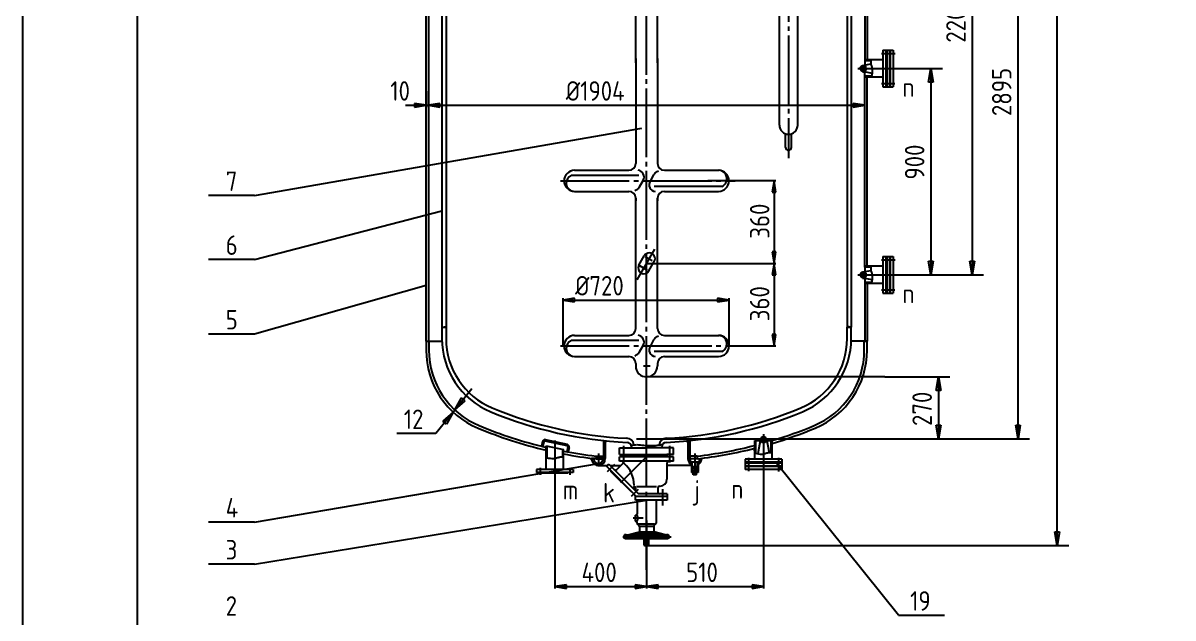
# Model space of a CAD drawing. Extents: x 3959 to 69865, y -46407 to 65821.
# Drawn here: x 3959.2 to 4210.1, y 113.8 to 243.5 of the extents above; entities that cross this region are included whole.
import ezdxf

# ---------------------------------------------------------------- set-up
doc = ezdxf.new("R2010")
doc.units = 0
doc.linetypes.add('DASHDOT', pattern=[18, 15, -1, 1, -1])
doc.layers.get('0').update_dxf_attribs({"color": 1, "linetype": 'DASHDOT'})
for name, color, linetype in [('1', 8, 'CONTINUOUS'), ('10', 12, 'CONTINUOUS'), ('12', 134, 'CONTINUOUS'), ('2', 8, 'CONTINUOUS')]:
    doc.layers.add(name, color=color, linetype=linetype)
doc.styles.get("Standard").update_dxf_attribs({"font": 'gbenor.shx', "bigfont": 'gbcbig.shx'})
doc.dimstyles.get("Standard").update_dxf_attribs({"dimtxt": 3.5, "dimasz": 4, "dimexe": 2, "dimexo": 0, "dimgap": 1, "dimtad": 1, "dimtoh": 1, "dimdec": 4, "dimzin": 0, "dimdsep": 46, "dimtxsty": 'Standard', "dimcen": 0, "dimadec": 0, "dimazin": 0, "dimtfac": 1, "dimtdec": 4, "dimtmove": 0, "dimatfit": 0, "dimfxl": 1, "dimtolj": 1, "dimtzin": 0, "dimarcsym": 0})

# ---------------------------------------------------------------- blocks, each defined once
blk = doc.blocks.new('Cadt8')
at = {"layer": '2'}
for p, q in [((4142.86, 235.51), (4142.86, 235.31)), ((4142.86, 225.19), (4142.86, 232.91)), ((4047.16, 228.69), (4047.16, 225.19, 1)), ((4047.66, 228.69), (4047.66, 225.19)), ((4047.16, 225.59), (4044.66, 226.01)), ((4044.66, 226.01), (4044.66, 225.18)), ((4050.16, 226.01), (4047.66, 225.59)), ((4050.16, 225.18), (4050.16, 226.01)), ((4142.86, 225.59), (4140.36, 226.01)), ((4140.36, 226.01), (4140.36, 225.18)), ((4042.66, 225.59), (4142.86, 225.59)), ((4044.66, 225.18), (4047.16, 225.59)), ((4047.66, 225.59), (4050.16, 225.18)), ((4140.36, 225.18), (4142.86, 225.59))]:
    blk.add_line(p, q, dxfattribs=at)
blk = doc.blocks.new('Cadt28')
at = {"layer": '2'}
for p, q in [((4053.42, 159.16), (4057.16, 163.86)), ((4053.42, 159.16), (4054.88, 161.78)), ((4053.42, 159.16), (4055.65, 161.17)), ((4055.65, 161.17), (4054.88, 161.78)), ((4053.05, 158.69), (4049.31, 154, 1)), ((4053.05, 158.69), (4050.82, 156.68)), ((4053.05, 158.69), (4051.59, 156.07)), ((4053.05, 158.69), (4053.42, 159.16)), ((4051.59, 156.07), (4050.82, 156.68))]:
    blk.add_line(p, q, dxfattribs=at)
blk = doc.blocks.new('Cadt29')
at = {"layer": '2'}
for p, q in [((4118.98, 149.64), (4118.86, 149.67)), ((4119.38, 149.57), (4118.98, 149.64)), ((4119.78, 149.51), (4119.38, 149.57)), ((4120.14, 149.47), (4119.78, 149.51)), ((4120.46, 149.47), (4120.14, 149.47)), ((4120.72, 149.49), (4120.46, 149.47)), ((4120.94, 149.54), (4120.72, 149.49)), ((4121.13, 149.59), (4120.94, 149.54)), ((4121.31, 149.65), (4121.13, 149.59)), ((4121.47, 149.7), (4121.31, 149.65)), ((4121.63, 149.75), (4121.47, 149.7)), ((4121.79, 149.78), (4121.63, 149.75)), ((4121.94, 149.81), (4121.79, 149.78)), ((4122.1, 149.82), (4121.94, 149.81)), ((4122.27, 149.81), (4122.1, 149.82)), ((4122.43, 149.8), (4122.27, 149.81)), ((4122.59, 149.78), (4122.43, 149.8)), ((4122.66, 149.77), (4122.59, 149.78, 1))]:
    blk.add_line(p, q, dxfattribs=at)
blk = doc.blocks.new('Cadt30')
at = {"layer": '2'}
for p, q in [((4073.48, 148.67), (4073.36, 148.69)), ((4073.88, 148.59), (4073.48, 148.67)), ((4074.28, 148.53), (4073.88, 148.59)), ((4074.64, 148.5), (4074.28, 148.53)), ((4074.96, 148.5), (4074.64, 148.5)), ((4075.22, 148.52), (4074.96, 148.5)), ((4075.44, 148.57), (4075.22, 148.52)), ((4075.63, 148.62), (4075.44, 148.57)), ((4075.81, 148.68), (4075.63, 148.62)), ((4075.97, 148.73), (4075.81, 148.68)), ((4076.13, 148.77), (4075.97, 148.73)), ((4076.29, 148.81), (4076.13, 148.77)), ((4076.44, 148.83), (4076.29, 148.81)), ((4076.6, 148.84), (4076.44, 148.83)), ((4076.77, 148.84), (4076.6, 148.84)), ((4076.93, 148.83), (4076.77, 148.84)), ((4077.09, 148.81), (4076.93, 148.83)), ((4077.16, 148.8), (4077.09, 148.81, 1))]:
    blk.add_line(p, q, dxfattribs=at)
blk = doc.blocks.new('Cadt31')
at = {"layer": '2'}
for p, q in [((4075.26, 144.65), (4075.26, 120.22, 1)), ((4120.76, 145.43), (4120.76, 120.22)), ((4095.26, 135.04), (4095.26, 120.22)), ((4077.76, 121.03), (4075.26, 120.62)), ((4075.26, 120.62), (4077.76, 120.2)), ((4075.26, 120.62), (4120.76, 120.62)), ((4077.76, 120.2), (4077.76, 121.03)), ((4095.26, 120.62), (4092.76, 121.03)), ((4092.76, 121.03), (4092.76, 120.2)), ((4092.76, 120.2), (4095.26, 120.62)), ((4097.76, 121.03), (4095.26, 120.62)), ((4095.26, 120.62), (4097.76, 120.2)), ((4097.76, 120.2), (4097.76, 121.03)), ((4120.76, 120.62), (4118.26, 121.03)), ((4118.26, 121.03), (4118.26, 120.2)), ((4118.26, 120.2), (4120.76, 120.62))]:
    blk.add_line(p, q, dxfattribs=at)
blk = doc.blocks.new('Cadt32')
at = {"layer": '2'}
for p, q in [((4091.9, 151.41), (4092.07, 151.45, 1)), ((4092.07, 151.45), (4092.29, 151.5)), ((4092.29, 151.5), (4092.55, 151.55)), ((4092.55, 151.55), (4092.84, 151.58)), ((4092.84, 151.58), (4093.15, 151.6)), ((4093.15, 151.6), (4093.48, 151.58)), ((4093.48, 151.58), (4093.83, 151.55)), ((4093.83, 151.55), (4094.19, 151.5)), ((4094.19, 151.5), (4094.57, 151.45)), ((4094.57, 151.45), (4094.98, 151.41)), ((4094.98, 151.41), (4095.41, 151.38)), ((4095.41, 151.38), (4095.86, 151.37)), ((4095.86, 151.37), (4096.31, 151.37)), ((4096.31, 151.37), (4096.75, 151.38)), ((4096.75, 151.38), (4097.18, 151.41)), ((4097.18, 151.41), (4097.58, 151.46)), ((4097.58, 151.46), (4097.95, 151.51)), ((4097.95, 151.51), (4098.28, 151.57)), ((4098.28, 151.57), (4098.55, 151.63)), ((4098.55, 151.63), (4098.76, 151.67))]:
    blk.add_line(p, q, dxfattribs=at)
blk = doc.blocks.new('Cadt33')
at = {"layer": '1'}
for p, q in [((4093.17, 136.19), (4093.2, 136.11, 1)), ((4093.2, 136.11), (4093.21, 136.04)), ((4093.21, 136.04), (4093.23, 135.97)), ((4093.23, 135.97), (4093.25, 135.9)), ((4093.25, 135.9), (4093.26, 135.82)), ((4093.26, 135.82), (4093.27, 135.75)), ((4093.27, 135.75), (4093.27, 135.68)), ((4093.27, 135.68), (4093.28, 135.61)), ((4093.28, 135.61), (4093.28, 135.53)), ((4093.28, 135.53), (4093.28, 135.46)), ((4093.2, 134.96), (4093.17, 134.88)), ((4093.21, 135.03), (4093.2, 134.96)), ((4093.23, 135.1), (4093.21, 135.03)), ((4093.25, 135.17), (4093.23, 135.1)), ((4093.26, 135.24), (4093.25, 135.17)), ((4093.27, 135.32), (4093.26, 135.24)), ((4093.28, 135.46), (4093.27, 135.39)), ((4093.27, 135.39), (4093.27, 135.32))]:
    blk.add_line(p, q, dxfattribs=at)
blk = doc.blocks.new('*D33')
at = {"layer": '2'}
for p, q in [((4079.56, 183.53), (4077.06, 183.11)), ((4077.06, 173.29), (4077.06, 183.51)), ((4079.56, 182.7), (4079.56, 183.53)), ((4113.26, 183.11), (4110.76, 183.53)), ((4110.76, 183.53), (4110.76, 182.7)), ((4113.26, 173.11), (4113.26, 183.51)), ((4077.06, 183.11), (4079.56, 182.7)), ((4077.06, 183.11), (4113.26, 183.11)), ((4110.76, 182.7), (4113.26, 183.11))]:
    blk.add_line(p, q, dxfattribs=at)
at = {"layer": '2', "insert": (4079.66, 184.11), "char_height": 4.25, "width": 65536, "attachment_point": 7}
blk.add_mtext('%%c720', dxfattribs=at)
blk = doc.blocks.new('*D34')
at = {"layer": '2'}
for p, q in [((4147.26, 166.36), (4161.44, 166.36)), ((4158.44, 163.36), (4158.94, 166.36)), ((4158.94, 166.36), (4159.44, 163.36, 1)), ((4158.94, 166.36), (4158.94, 152.86)), ((4159.44, 163.36), (4158.44, 163.36)), ((4158.94, 152.86), (4158.44, 155.86)), ((4158.44, 155.86), (4159.44, 155.86)), ((4159.44, 155.86), (4158.94, 152.86)), ((4147.26, 152.86), (4161.44, 152.86))]:
    blk.add_line(p, q, dxfattribs=at)
at = {"layer": '2', "insert": (4157.51, 155.65), "char_height": 4.25, "width": 65536, "attachment_point": 7, "rotation": 90}
blk.add_mtext('270', dxfattribs=at)
blk = doc.blocks.new('*D35')
at = {"layer": '2'}
for p, q in [((4123.46, 209.11), (4108.66, 209.11)), ((4123.06, 209.11), (4122.65, 206.61)), ((4123.06, 209.11), (4123.06, 191.11)), ((4123.48, 206.61), (4123.06, 209.11)), ((4122.65, 206.61), (4123.48, 206.61)), ((4122.65, 193.61), (4123.06, 191.11)), ((4123.48, 193.61), (4122.65, 193.61)), ((4123.06, 191.11), (4123.48, 193.61)), ((4114.58, 191.11), (4123.46, 191.11))]:
    blk.add_line(p, q, dxfattribs=at)
at = {"layer": '2', "insert": (4122.06, 196.5), "char_height": 4.25, "width": 65536, "attachment_point": 7, "rotation": 90}
blk.add_mtext('360', dxfattribs=at)
blk = doc.blocks.new('*D36')
at = {"layer": '2'}
for p, q in [((4095.26, 191.11), (4123.46, 191.11)), ((4123.06, 191.11), (4122.65, 188.61)), ((4123.06, 191.11), (4123.06, 173.11)), ((4123.48, 188.61), (4123.06, 191.11)), ((4122.65, 188.61), (4123.48, 188.61)), ((4114.58, 173.11), (4123.46, 173.11)), ((4122.65, 175.61), (4123.06, 173.11)), ((4123.48, 175.61), (4122.65, 175.61)), ((4123.06, 173.11), (4123.48, 175.61))]:
    blk.add_line(p, q, dxfattribs=at)
at = {"layer": '2', "insert": (4122.06, 178.5), "char_height": 4.25, "width": 65536, "attachment_point": 7, "rotation": 90}
blk.add_mtext('360', dxfattribs=at)
blk = doc.blocks.new('Cadt38')
at = {"layer": '2'}
for p, q in [((4144.16, 235.29), (4144.15, 235.12)), ((4144.15, 235.12), (4144.15, 234.96)), ((4144.15, 234.96), (4144.16, 234.79)), ((4144.18, 235.44), (4144.16, 235.29)), ((4144.16, 234.79), (4144.18, 234.64)), ((4144.19, 235.51), (4144.18, 235.44, 1)), ((4144.18, 234.64), (4144.22, 234.48)), ((4144.22, 234.48), (4144.26, 234.32)), ((4144.26, 234.32), (4144.31, 234.16)), ((4144.31, 234.16), (4144.37, 233.98)), ((4144.37, 233.98), (4144.43, 233.79)), ((4144.43, 233.79), (4144.47, 233.57)), ((4144.47, 233.57), (4144.5, 233.31)), ((4144.32, 231.84), (4144.3, 231.71)), ((4144.4, 232.23), (4144.32, 231.84)), ((4144.46, 232.63), (4144.4, 232.23)), ((4144.49, 233), (4144.46, 232.63)), ((4144.5, 233.31), (4144.49, 233))]:
    blk.add_line(p, q, dxfattribs=at)
blk = doc.blocks.new('Cadt39')
at = {"layer": '2'}
for p, q in [((4144.16, 190.29), (4144.15, 190.12)), ((4144.15, 190.12), (4144.15, 189.96)), ((4144.15, 189.96), (4144.16, 189.79)), ((4144.18, 190.44), (4144.16, 190.29)), ((4144.16, 189.79), (4144.18, 189.64)), ((4144.19, 190.51), (4144.18, 190.44, 1)), ((4144.18, 189.64), (4144.22, 189.48)), ((4144.22, 189.48), (4144.26, 189.32)), ((4144.26, 189.32), (4144.31, 189.16)), ((4144.31, 189.16), (4144.37, 188.98)), ((4144.37, 188.98), (4144.43, 188.79)), ((4144.43, 188.79), (4144.47, 188.57)), ((4144.47, 188.57), (4144.5, 188.31)), ((4144.5, 188.31), (4144.49, 188)), ((4144.32, 186.84), (4144.3, 186.71)), ((4144.4, 187.23), (4144.32, 186.84)), ((4144.46, 187.63), (4144.4, 187.23)), ((4144.49, 188), (4144.46, 187.63))]:
    blk.add_line(p, q, dxfattribs=at)
blk = doc.blocks.new('*D39')
at = {"layer": '2'}
for p, q in [((4148.92, 297.61), (4168.8, 297.61)), ((4165.8, 294.61), (4166.3, 297.61)), ((4166.3, 297.61), (4166.8, 294.61)), ((4166.3, 297.61), (4166.3, 188.61)), ((4166.8, 294.61), (4165.8, 294.61)), ((4166.3, 188.61), (4165.8, 191.61)), ((4165.8, 191.61), (4166.8, 191.61)), ((4166.8, 191.61), (4166.3, 188.61)), ((4149.77, 188.61), (4168.8, 188.61))]:
    blk.add_line(p, q, dxfattribs=at)
at = {"layer": '2', "insert": (4164.87, 239.24), "char_height": 4.25, "width": 65536, "attachment_point": 7, "rotation": 90}
blk.add_mtext('2200', dxfattribs=at)
blk = doc.blocks.new('*D40')
at = {"layer": '2'}
for p, q in [((4149.77, 233.61), (4159.8, 233.61)), ((4156.8, 230.61), (4157.3, 233.61)), ((4157.3, 233.61), (4157.8, 230.61, 1)), ((4157.3, 233.61), (4157.3, 188.61)), ((4157.8, 230.61), (4156.8, 230.61)), ((4157.3, 188.61), (4156.8, 191.61)), ((4156.8, 191.61), (4157.8, 191.61)), ((4157.8, 191.61), (4157.3, 188.61)), ((4149.77, 188.61), (4159.8, 188.61))]:
    blk.add_line(p, q, dxfattribs=at)
at = {"layer": '2', "insert": (4155.87, 209.4), "char_height": 4.25, "width": 65536, "attachment_point": 7, "rotation": 90}
blk.add_mtext('900', dxfattribs=at)
blk = doc.blocks.new('*D41')
at = {"layer": '2'}
for p, q in [((4175.8, 294.61), (4176.3, 297.61)), ((4176.3, 297.61), (4176.8, 294.61)), ((4176.3, 152.86), (4176.3, 297.61)), ((4176.8, 294.61), (4175.8, 294.61)), ((4176.3, 152.86), (4175.8, 155.86, 1)), ((4175.8, 155.86), (4176.8, 155.86)), ((4176.8, 155.86), (4176.3, 152.86)), ((4147.26, 152.86), (4178.8, 152.86))]:
    blk.add_line(p, q, dxfattribs=at)
at = {"layer": '2', "insert": (4174.87, 223.24), "char_height": 4.25, "width": 65536, "attachment_point": 7, "rotation": 90}
blk.add_mtext('2895', dxfattribs=at)
blk = doc.blocks.new('*D42')
at = {"layer": '2'}
for p, q in [((4099.26, 399.78), (4187.35, 399.78)), ((4184.35, 396.78), (4184.85, 399.78)), ((4184.85, 399.78), (4185.35, 396.78)), ((4184.85, 129.58), (4184.85, 399.78)), ((4185.35, 396.78), (4184.35, 396.78)), ((4184.85, 129.58), (4184.35, 132.58, 1)), ((4184.35, 132.58), (4185.35, 132.58)), ((4185.35, 132.58), (4184.85, 129.58)), ((4095.66, 129.58), (4187.35, 129.58))]:
    blk.add_line(p, q, dxfattribs=at)
at = {"layer": '2', "insert": (4183.42, 262.56), "char_height": 4.25, "width": 65536, "attachment_point": 7, "rotation": 90}
blk.add_mtext('5480', dxfattribs=at)

msp = doc.modelspace()

# ---------------------------------------------------------------- linework, layer by layer
for p, q in [((4095.26085, 124.26808), (4095.26085, 404.03396)), ((4126.22745, 258.79741), (4126.22745, 214.04218, 6.28319)), ((4146.47735, 236.86283), (4149.50907, 236.86283)), ((4141.32783, 233.61283), (4149.77496, 233.61283)), ((4141.32783, 233.61283), (4149.77496, 233.61283)), ((4142.54085, 234.40207), (4142.54085, 232.68211)), ((4146.47735, 230.36283), (4149.40272, 230.36283)), ((4076.46665, 209.11283), (4114.57791, 209.11283)), ((4076.46665, 209.11283), (4114.57791, 209.11283)), ((4093.20533, 187.55257), (4097.04597, 194.20476, 6.28319)), ((4094.98565, 192.62849), (4096.46382, 191.77507, 6.28319)), ((4146.47735, 191.86283), (4149.50907, 191.86283)), ((4093.706, 190.65375), (4095.42402, 189.66185)), ((4141.32783, 188.61283), (4149.77496, 188.61283)), ((4141.32783, 188.61283), (4149.77496, 188.61283)), ((4142.54085, 189.40207), (4142.54085, 187.68211)), ((4146.47735, 185.36283), (4149.40272, 185.36283)), ((4076.46665, 173.11283), (4114.57791, 173.11283, 6.28319)), ((4094.57735, 168.73783), (4096.02485, 168.73783)), ((4120.76085, 153.88155), (4120.76085, 145.43443)), ((4075.26085, 152.47171), (4075.26085, 144.6477, 6.28319)), ((4090.26085, 151.34244), (4090.26085, 147.68748)), ((4100.26085, 151.34244), (4100.26085, 147.68748, 6.28319)), ((4121.55009, 152.66853), (4119.83013, 152.66853)), ((4085.67515, 148.55565), (4083.23585, 148.55565)), ((4084.73585, 149.63913), (4084.73585, 146.83084)), ((4095.26085, 148.96283), (4089.58719, 143.28918)), ((4105.22782, 148.55565), (4106.40335, 148.55565, 6.28319)), ((4105.78585, 149.65827), (4105.78585, 144.91327)), ((4117.51085, 148.73203), (4117.51085, 147.24013, 6.28319)), ((4117.51085, 148.73203), (4117.51085, 145.80667)), ((4124.01085, 148.73203), (4124.01085, 147.24013, 6.28319)), ((4124.01085, 148.73203), (4124.01085, 145.70031)), ((4072.01085, 146.51355), (4072.01085, 145.02165)), ((4078.51085, 146.51355), (4078.51085, 145.02165)), ((4088.23236, 147.23765), (4086.63782, 145.64311)), ((4093.42158, 141.82027), (4091.91246, 140.31115, 6.28319)), ((4098.75433, 141.88508), (4098.75433, 138.28038)), ((4094.4849, 135.5348), (4092.36355, 135.5348)), ((4090.08791, 131.51283), (4100.60249, 131.51283)), ((4090.66085, 131.51283), (4093.68993, 132.32447)), ((4090.66085, 130.94283), (4090.66085, 132.13394)), ((4096.93986, 132.285), (4093.57469, 132.285)), ((4099.86085, 131.51283), (4096.83177, 132.32447)), ((4099.86085, 130.94283), (4099.86085, 132.13394))]:
    msp.add_line(p, q)
at = {"layer": '1'}
for p, q in [((3984.21922, -151.95883), (3984.21922, 422.04117)), ((4092.88585, 234.83032), (4092.88585, 330.28242, 6.28319)), ((4097.63585, 234.83032), (4097.63585, 330.28242)), ((4124.22745, 221.27073), (4124.22745, 327.154, 6.28319)), ((4128.22745, 221.27073), (4128.22745, 327.20628)), ((4050.61085, 293.66283), (4050.61085, 177.23783)), ((4051.51085, 293.56283), (4051.51085, 214.33438)), ((4139.01085, 294.43891), (4139.01085, 214.33438)), ((4139.91085, 285.86283), (4139.91085, 180.55257)), ((4142.86085, 278.81212), (4142.86085, 234.34042)), ((4143.36085, 278.81212), (4143.36085, 235.51283)), ((4047.16085, 174.18783), (4047.16085, 277.71283)), ((4047.66085, 277.71283), (4047.66085, 174.18783)), ((4146.81085, 237.61283), (4146.81085, 229.61283)), ((4146.81085, 237.61283), (4149.07085, 237.61283)), ((4147.46085, 237.61283), (4147.46085, 229.61283)), ((4147.61085, 236.36283), (4147.46085, 236.51283)), ((4147.61085, 237.61283), (4147.61085, 229.61283)), ((4147.69085, 237.61283), (4147.69085, 229.61283)), ((4148.29085, 237.61283), (4148.29085, 229.61283)), ((4148.37085, 237.61283), (4148.37085, 229.61283)), ((4149.07085, 237.61283), (4149.07085, 229.61283)), ((4092.88585, 235.78261), (4092.88585, 212.91283, 6.28319)), ((4097.63585, 235.78261), (4097.63585, 212.91283)), ((4142.37508, 234.24651), (4144.19063, 234.59749)), ((4146.81085, 235.51283), (4142.86085, 235.51283)), ((4142.86085, 235.51283), (4142.86085, 234.34042)), ((4144.16716, 235.31283), (4142.86085, 235.31283)), ((4142.38158, 232.99865), (4144.45345, 232.59813)), ((4142.86085, 190.31283), (4142.86085, 232.906)), ((4144.33867, 231.91283), (4142.86085, 231.91283)), ((4146.81085, 231.71283), (4142.86085, 231.71283)), ((4143.36085, 190.51283), (4143.36085, 231.71283)), ((4147.61085, 230.86283), (4147.46085, 230.71283)), ((4146.81085, 229.61283), (4149.07085, 229.61283)), ((4125.60245, 216.39573), (4125.60245, 219.3709)), ((4126.85245, 216.39573), (4126.85245, 219.3709, 6.28319)), ((4051.51085, 214.33438), (4051.51085, 177.23783)), ((4139.01085, 214.33438), (4139.01085, 177.23783)), ((4079.56085, 211.41283), (4091.38585, 211.41283, 6.28319)), ((4099.13585, 211.41283), (4111.08758, 211.41283, 6.28319)), ((4078.85749, 210.33423), (4093.59111, 210.33423, 6.28319)), ((4093.71995, 207.80732), (4094.51028, 209.21617)), ((4096.80175, 210.41835), (4096.01142, 209.0095, 6.28319)), ((4079.56085, 206.81283), (4091.38585, 206.81283)), ((4111.66421, 207.89143), (4096.93059, 207.89143, 6.28319)), ((4099.13585, 206.81283), (4110.96085, 206.81283, 6.28319)), ((4092.88585, 205.31283), (4092.88585, 204.73783)), ((4092.88585, 176.91283), (4092.88585, 205.31283)), ((4097.63585, 205.31283), (4097.63585, 204.73783)), ((4097.63585, 176.91283), (4097.63585, 205.31283)), ((4093.59082, 190.72025), (4094.76582, 192.75541)), ((4095.75588, 189.47025), (4096.93088, 191.50541)), ((4146.81085, 192.61283), (4146.81085, 184.61283)), ((4146.81085, 192.61283), (4149.07085, 192.61283)), ((4147.46085, 192.61283), (4147.46085, 184.61283)), ((4147.61085, 191.36283), (4147.46085, 191.51283)), ((4147.61085, 192.61283), (4147.61085, 184.61283)), ((4147.69085, 192.61283), (4147.69085, 184.61283)), ((4148.29085, 192.61283), (4148.29085, 184.61283)), ((4148.37085, 192.61283), (4148.37085, 184.61283)), ((4149.07085, 192.61283), (4149.07085, 184.61283)), ((4142.37508, 189.24651), (4144.19063, 189.59749)), ((4146.81085, 190.51283), (4142.86085, 190.51283)), ((4142.86085, 190.51283), (4142.86085, 189.34042)), ((4144.16716, 190.31283), (4142.86085, 190.31283)), ((4142.38158, 187.99865), (4144.45345, 187.59813)), ((4142.86085, 187.906), (4142.86085, 174.18783)), ((4144.33867, 186.91283), (4142.86085, 186.91283)), ((4146.81085, 186.71283), (4142.86085, 186.71283)), ((4143.36085, 186.71283), (4143.36085, 174.18783)), ((4147.61085, 185.86283), (4147.46085, 185.71283)), ((4146.81085, 184.61283), (4149.07085, 184.61283)), ((4139.91085, 180.55257), (4139.91085, 177.23783, 6.28319)), ((4050.61085, 177.23783), (4051.51085, 177.33783)), ((4050.61085, 177.23783), (4050.61085, 174.73783)), ((4050.61085, 177.23783), (4051.51085, 177.23783, 6.28319)), ((4050.61085, 177.23783), (4051.51085, 177.13783)), ((4050.71085, 177.23783), (4051.51085, 177.23783)), ((4051.51085, 177.23783), (4051.51085, 174.73783)), ((4139.91085, 177.23783), (4139.01085, 177.33783)), ((4139.01085, 174.73783), (4139.01085, 177.23783)), ((4139.01085, 177.23783), (4139.81085, 177.23783)), ((4139.91085, 177.23783), (4139.01085, 177.13783)), ((4139.81085, 177.23783), (4139.91085, 177.23783, 6.28319)), ((4139.91085, 174.73783), (4139.91085, 177.23783)), ((4047.16085, 174.18783), (4047.16085, 172.18783)), ((4047.16085, 174.18783), (4050.61959, 174.18783, 6.28319)), ((4047.76085, 174.18783), (4047.76085, 172.18783, 6.28319)), ((4078.85749, 174.33423), (4093.59111, 174.33423, 6.28319)), ((4079.56085, 175.41283), (4091.38585, 175.41283, 6.28319)), ((4093.71995, 171.80732), (4094.51028, 173.21617, 6.28319)), ((4096.80175, 174.41835), (4096.01142, 173.0095)), ((4099.13585, 175.41283), (4111.08758, 175.41283)), ((4143.26085, 174.18783), (4139.90211, 174.18783)), ((4143.36085, 174.18783), (4139.90211, 174.18783)), ((4142.76085, 174.18783), (4143.26085, 174.18783)), ((4142.76085, 172.18783), (4142.76085, 174.18783, 6.28319)), ((4143.36085, 172.18783), (4143.36085, 174.18783)), ((4079.56085, 170.81283), (4091.38585, 170.81283)), ((4111.66421, 171.89143), (4096.93059, 171.89143, 6.28319)), ((4099.13585, 170.81283), (4110.96085, 170.81283, 6.28319)), ((4092.88585, 169.31283), (4092.88585, 168.73783, 6.28319)), ((4097.63585, 169.31283), (4097.63585, 168.73783)), ((4072.54869, 152.25147), (4072.32138, 151.249, 6.28319)), ((4072.84126, 152.18513), (4072.61267, 151.17701)), ((4077.91905, 151.2901), (4073.14036, 152.37366)), ((4077.98539, 151.58268), (4073.2067, 152.66623, 6.28319)), ((4073.36085, 146.18006), (4073.36085, 151.35704, 6.28319)), ((4073.36085, 151.35704), (4077.16085, 150.50525)), ((4073.56085, 148.65223), (4073.56085, 151.35704)), ((4076.96085, 148.82375), (4076.96085, 150.55008)), ((4078.10758, 150.99101), (4077.8975, 150.06453)), ((4078.40015, 150.92467), (4078.19007, 149.99819, 6.28319)), ((4085.83585, 152.46671), (4085.83585, 148.55565)), ((4086.23585, 152.42473), (4086.23585, 148.55565)), ((4086.23585, 152.02473), (4086.59931, 152.38819)), ((4089.38585, 150.91283), (4095.26085, 150.91283, 6.28319)), ((4089.38585, 149.41283), (4089.38585, 150.91283)), ((4091.96085, 151.06631), (4091.96085, 150.91283, 6.28319)), ((4093.02899, 152.86283), (4097.42582, 152.86283)), ((4101.13585, 150.91283), (4095.26085, 150.91283)), ((4098.56085, 151.06631), (4098.56085, 150.91283)), ((4101.13585, 149.41283), (4101.13585, 150.91283)), ((4104.28585, 152.02473), (4103.92239, 152.38819)), ((4104.28585, 152.42473), (4104.28585, 148.55565)), ((4104.68585, 152.46671), (4104.68585, 148.55565)), ((4118.76085, 150.77117), (4118.76085, 150.27117)), ((4118.86085, 148.39853), (4118.86085, 152.49704)), ((4118.86085, 152.49704), (4120.08273, 152.49704)), ((4119.06085, 149.62562), (4119.06085, 152.49704)), ((4120.14667, 152.8278), (4119.51231, 149.5463)), ((4121.39453, 152.8343), (4121.97765, 149.81785)), ((4121.45973, 152.49704), (4122.66085, 152.49704)), ((4122.46085, 149.79713), (4122.46085, 152.49704)), ((4122.66085, 148.39853), (4122.66085, 152.49704)), ((4077.16085, 146.18006), (4077.16085, 150.50525)), ((4083.02946, 148.64647), (4083.25346, 148.32647, 6.28319)), ((4083.63588, 148.54726), (4083.25346, 148.32647)), ((4084.23585, 149.07974), (4085.83301, 149.07974)), ((4084.23585, 149.07974), (4084.23585, 148.47569)), ((4084.23585, 148.47569), (4085.83301, 148.47569)), ((4085.83585, 148.55565), (4086.23585, 148.78659)), ((4085.83585, 148.55565), (4086.22012, 148.33379, 6.28319)), ((4089.38585, 149.41283), (4099.69745, 149.41283)), ((4101.13585, 148.96283), (4089.38585, 148.96283)), ((4089.38585, 147.96283), (4089.38585, 148.96283)), ((4090.81085, 149.41283), (4090.81085, 148.96283)), ((4090.81085, 149.36283), (4099.71085, 149.36283)), ((4099.61085, 149.36283), (4090.81085, 149.36283, 6.28319)), ((4090.91085, 149.36283), (4099.71085, 149.36283)), ((4101.13585, 149.41283), (4099.69745, 149.41283)), ((4099.71085, 149.36283), (4099.71085, 149.41283, 6.28319)), ((4099.71085, 149.36283), (4099.71085, 148.96283)), ((4101.13585, 147.96283), (4101.13585, 148.96283)), ((4104.68585, 148.55565), (4104.28585, 148.78659)), ((4104.68585, 148.55565), (4104.30158, 148.33379, 6.28319)), ((4106.28585, 149.07974), (4104.68869, 149.07974)), ((4106.28585, 148.47569), (4104.68869, 148.47569)), ((4106.28585, 149.07974), (4106.28585, 148.47569)), ((4106.88582, 148.54726), (4107.26824, 148.32647)), ((4107.47458, 148.62125), (4107.26824, 148.32647, 6.28319)), ((4116.76085, 148.39853), (4116.76085, 147.74853)), ((4116.76085, 148.39853), (4116.76085, 146.13853)), ((4124.76085, 148.39853), (4116.76085, 148.39853)), ((4118.76085, 150.27117), (4118.86085, 150.07328)), ((4124.76085, 148.39853), (4124.76085, 147.74853, 6.28319)), ((4124.76085, 148.39853), (4124.76085, 146.13853)), ((4079.26085, 146.18006), (4071.26085, 146.18006)), ((4071.26085, 146.18006), (4071.26085, 145.53006)), ((4079.26085, 145.53006), (4071.26085, 145.53006)), ((4072.51085, 145.38006), (4072.36085, 145.53006, 6.28319)), ((4078.01085, 145.38006), (4078.16085, 145.53006, 6.28319)), ((4079.26085, 146.18006), (4079.26085, 145.53006)), ((4084.73585, 147.05565), (4086.81292, 147.05565, 6.28319)), ((4087.05617, 147.29889), (4086.56119, 146.80391)), ((4092.71834, 140.64677), (4086.56119, 146.80391)), ((4087.05617, 147.29889), (4093.47316, 140.88189)), ((4087.29941, 147.05565), (4089.64135, 147.05565)), ((4087.49811, 145.72558), (4087.51579, 145.74325, 6.28319)), ((4092.02359, 141.20009), (4087.49811, 145.72558)), ((4090.12176, 147.53606), (4088.75322, 146.16752)), ((4101.13585, 147.96283), (4089.38585, 147.96283)), ((4099.69254, 147.61598), (4099.69254, 144.02701, 6.28319)), ((4105.03585, 147.05565), (4099.69254, 147.05565)), ((4106.53585, 147.75097), (4105.03585, 147.75097)), ((4105.03585, 147.75097), (4105.03585, 145.82597)), ((4105.11085, 145.75097), (4105.03585, 145.82597)), ((4105.03585, 145.67597), (4105.03585, 145.47597)), ((4106.53585, 145.67597), (4105.03585, 145.67597)), ((4105.43044, 145.75097), (4105.11085, 145.75097)), ((4105.23585, 146.75097), (4105.23585, 147.75097)), ((4106.33585, 146.75097), (4105.23585, 146.75097)), ((4105.32085, 145.82597), (4105.24585, 145.75097)), ((4105.26085, 146.40097), (4105.31085, 146.45097)), ((4105.26085, 146.40097), (4106.31085, 146.40097)), ((4105.26085, 145.85097), (4105.26085, 146.40097)), ((4105.26085, 145.85097), (4106.31085, 145.85097)), ((4106.26085, 146.45097), (4105.31085, 146.45097)), ((4105.32085, 146.45097), (4105.32085, 146.75097)), ((4105.32085, 145.82597), (4105.32085, 145.85097)), ((4105.43044, 145.82597), (4105.32085, 145.82597)), ((4105.43044, 145.85097), (4105.43044, 145.67597)), ((4106.14126, 145.85097), (4106.14126, 145.67597)), ((4106.25085, 145.82597), (4106.14126, 145.82597)), ((4106.14126, 145.75097), (4106.46085, 145.75097)), ((4106.25085, 146.45097), (4106.25085, 146.75097)), ((4106.25085, 145.82597), (4106.25085, 145.85097)), ((4106.32585, 145.75097), (4106.25085, 145.82597)), ((4106.31085, 146.40097), (4106.26085, 146.45097)), ((4106.31085, 145.85097), (4106.31085, 146.40097)), ((4106.33585, 146.75097), (4106.33585, 147.75097)), ((4106.53585, 145.82597), (4106.46085, 145.75097)), ((4106.53585, 147.75097), (4106.53585, 145.82597)), ((4106.53585, 145.67597), (4106.53585, 145.47597)), ((4124.76085, 147.74853), (4116.76085, 147.74853)), ((4124.76085, 147.74853), (4116.76085, 147.74853)), ((4124.76085, 147.59853), (4116.76085, 147.59853)), ((4124.76085, 147.51853), (4116.76085, 147.51853)), ((4124.76085, 146.91853), (4116.76085, 146.91853)), ((4124.76085, 146.83853), (4116.76085, 146.83853)), ((4124.76085, 146.13853), (4116.76085, 146.13853)), ((4118.01085, 147.59853), (4117.86085, 147.74853)), ((4118.01085, 147.59853), (4117.86085, 147.74853)), ((4123.51085, 147.59853), (4118.01085, 147.59853)), ((4123.51085, 147.59853), (4123.66085, 147.74853)), ((4123.51085, 147.59853), (4123.66085, 147.74853)), ((4078.01085, 145.38006), (4072.51085, 145.38006)), ((4106.53585, 145.47597), (4105.03585, 145.47597)), ((4105.43235, 144.97597), (4105.43235, 145.47597)), ((4106.13935, 144.97597), (4105.43235, 144.97597)), ((4105.76085, 145.47597), (4105.76085, 144.97597)), ((4105.81085, 145.47597), (4105.81085, 144.97597)), ((4106.13935, 144.97597), (4106.13935, 145.47597)), ((4092.02359, 141.20009), (4092.04127, 141.21777)), ((4092.52678, 142.51646), (4092.46553, 142.45521)), ((4092.8355, 142.12701), (4092.8355, 141.51956, 6.28319)), ((4097.40138, 142.37411), (4093.07306, 142.37411, 6.28319)), ((4099.72036, 140.88189), (4093.47316, 140.88189, 6.28319)), ((4097.6862, 142.12701), (4097.6862, 141.28189, 6.28319)), ((4098.0862, 142.52701), (4098.19254, 142.52701)), ((4099.72036, 140.88189), (4099.72036, 139.48189, 6.28319)), ((4092.8355, 139.48189), (4092.8355, 140.36392)), ((4099.72036, 140.28189), (4092.8355, 140.28189)), ((4099.72036, 139.48189), (4092.8355, 139.48189)), ((4093.17352, 139.48189), (4093.17352, 136.43698)), ((4097.34818, 139.48189), (4097.34818, 134.45793)), ((4092.79542, 136.18698), (4092.79542, 134.88261)), ((4092.79542, 136.18698), (4092.92352, 136.18698)), ((4092.79542, 134.88261), (4092.92352, 134.88261, 6.28319)), ((4093.17352, 134.45793), (4093.17352, 134.63261)), ((4093.5298, 134.30862), (4096.98518, 134.30862, 6.28319)), ((4093.68993, 133.74523), (4093.68993, 132.58329, 6.28319)), ((4093.88467, 133.80432), (4096.64898, 133.80432)), ((4096.83177, 133.74523), (4096.83177, 132.58329, 6.28319)), ((4090.66085, 131.91283), (4099.86085, 131.91283, 6.28319)), ((4090.66085, 131.11283), (4099.86085, 131.11283)), ((4091.18774, 131.91283), (4093.68993, 132.58329)), ((4093.1196, 131.91283), (4093.68993, 132.06566)), ((4093.67518, 132.59502), (4096.78799, 132.59502)), ((4093.68822, 132.0652), (4093.68822, 131.93424)), ((4093.68993, 132.06566), (4096.83177, 132.06566)), ((4094.76085, 129.68345), (4094.76085, 131.11283)), ((4095.76085, 129.68345), (4095.76085, 131.11283)), ((4099.33395, 131.91283), (4096.83177, 132.58329)), ((4097.4021, 131.91283), (4096.83177, 132.06566)), ((4096.83348, 132.0652), (4096.83348, 131.92255)), ((4094.76085, 129.68345), (4095.76085, 129.68345)), ((4094.76085, 129.68345), (4094.86085, 129.58345)), ((4094.86085, 129.58345), (4095.66085, 129.58345)), ((4094.86085, 129.58345), (4095.66085, 129.58345)), ((4095.76085, 129.68345), (4095.66085, 129.58345))]:
    msp.add_line(p, q, dxfattribs=at)
for centre, radius in [((4142.53858, 233.62411), 0.6375), ((4142.51278, 233.62411), 0.3375), ((4142.53858, 188.62411), 0.6375), ((4142.51278, 188.62411), 0.3375), ((4120.77213, 152.6708), 0.6375), ((4120.77213, 152.6966), 0.3375)]:
    msp.add_circle(centre, radius, dxfattribs=at)
for centre, radius, start, end in [((4126.22745, 221.27073), 2, 180, 270), ((4126.22745, 221.27073), 2, 270, 360), ((4126.22745, 216.39573), 0.625, 180, 270), ((4126.22745, 216.39573), 0.625, 270, 360), ((4079.56085, 209.11283), 2.3, 90, 180), ((4091.38585, 212.91283), 1.5, 270, 360), ((4093.20207, 209.95005), 1.5, 330.7086378, 441.5271513), ((4098.10996, 209.68447), 1.5, 126.516954, 150.7086378), ((4098.85869, 208.67324), 2.75824, 111.3355755, 126.516954), ((4099.13585, 212.91283), 1.5, 180, 270), ((4110.96085, 209.11283), 2.3, 0, 90), ((4110.96332, 209.58458), 1.83248, 292.4873326, 446.1118823), ((4079.56085, 209.11283), 2.3, 180, 270), ((4079.55837, 208.64109), 1.83248, 112.4873326, 260.398918), ((4097.31963, 208.27562), 1.5, 150.7086378, 261.5271513), ((4110.96085, 209.11283), 2.3, 270, 360), ((4091.38585, 205.31283), 1.5, 0, 90), ((4091.66301, 209.55243), 2.75824, 291.3355755, 306.516954), ((4092.41174, 208.5412), 1.5, 306.516954, 330.7086378), ((4099.13585, 205.31283), 1.5, 90, 180), ((4095.84835, 192.13041), 1.25, 330, 510), ((4094.67335, 190.09525), 1.25, 150, 330), ((4091.38585, 176.91283), 1.5, 270, 360), ((4099.13585, 176.91283), 1.5, 180, 270), ((4067.9171, 174.73783), 17.30625, 180, 247.3801351), ((4067.9171, 174.73783), 16.40625, 180, 247.3801351), ((4079.56085, 173.11283), 2.3, 90, 180), ((4079.56085, 173.11283), 2.3, 180, 270), ((4079.55837, 172.64109), 1.83248, 112.4873326, 260.398918), ((4093.20207, 173.95005), 1.5, 330.7086378, 441.5271513), ((4098.10996, 173.68447), 1.5, 126.516954, 150.7086378), ((4098.85869, 172.67324), 2.75824, 111.3355755, 126.516954), ((4110.96085, 173.11283), 2.3, 0, 90), ((4110.96085, 173.11283), 2.3, 270, 360), ((4110.96332, 173.58458), 1.83248, 292.4873326, 446.1118823), ((4122.6046, 174.73783), 16.40625, 292.6198649, 360), ((4122.6046, 174.73783), 17.30625, 292.6198649, 360), ((4065.57335, 172.18783), 18.4125, 180, 247.3801351), ((4065.57335, 172.18783), 17.8125, 180, 247.3801351), ((4091.38585, 169.31283), 1.5, 0, 90), ((4091.66301, 173.55243), 2.75824, 291.3355755, 306.516954), ((4092.41174, 172.5412), 1.5, 306.516954, 330.7086378), ((4097.31963, 172.27562), 1.5, 150.7086378, 261.5271513), ((4099.13585, 169.31283), 1.5, 90, 180), ((4124.94835, 172.18783), 17.8125, 292.6198649, 360), ((4124.94835, 172.18783), 18.4125, 292.6198649, 360), ((4095.26085, 168.73783), 2.375, 180, 360), ((4095.26085, 240.36283), 88.4, 247.3801351, 267.2430917), ((4095.26085, 240.36283), 87.5, 247.3801351, 267.1504699), ((4095.26085, 240.36283), 88.4, 272.756901, 292.6198649), ((4095.26085, 240.36283), 87.5, 272.7983868, 292.6198649), ((4095.26085, 243.43783), 95, 247.3801351, 256.6719399), ((4095.26085, 243.43783), 95, 286.7634503, 292.6198649), ((4095.26085, 243.43783), 95.6, 247.3801351, 256.757116), ((4095.26085, 243.43783), 95.6, 286.6551626, 292.6198649), ((4073.08507, 152.12985), 0.55, 77.2243667, 167.2243667), ((4073.08507, 152.12985), 0.25, 77.2243667, 167.2243667), ((4077.86377, 151.04629), 0.25, 347.2243667, 437.2243667), ((4077.86377, 151.04629), 0.55, 347.2243667, 437.2243667), ((4090.91085, 151.36908), 1.6, 6.1187979, 90), ((4090.96085, 151.06631), 1, 0, 87.2437496), ((4099.61085, 151.36908), 1.6, 92.7980702, 174.4586575), ((4099.56085, 151.06631), 1, 92.756901, 180), ((4095.26085, 243.43783), 95, 276.6643429, 284.3840979), ((4095.26085, 243.43783), 95.6, 276.6223287, 284.2918944), ((4095.26085, 243.43783), 95, 259.016499, 263.3356571), ((4095.26085, 243.43783), 95.6, 259.0862819, 263.3776713), ((4084.73585, 148.55565), 1.5, 188.7881957, 360), ((4084.73585, 148.55565), 1.1, 180.4366006, 360), ((4091.51085, 150.36283), 1, 270, 288.1948724), ((4099.01085, 150.36283), 1, 251.8051276, 270), ((4105.78585, 148.55565), 1.5, 180, 240), ((4105.78585, 148.55565), 1.1, 180, 227.0141139), ((4105.78585, 148.55565), 1.1, 312.9858861, 359.5633994), ((4105.78585, 148.55565), 1.5, 300, 351.2118043), ((4087.46275, 145.79629), 0.075, 315, 405), ((4088.47038, 146.45036), 0.4, 225, 315), ((4089.94499, 147.71283), 0.25, 315, 450), ((4086.42902, 142.8314), 6.09079, 358.9493913, 409.3153679), ((4100.09254, 147.56283), 0.4, 90, 180), ((4098.19254, 144.02701), 1.5, 270, 360), ((4092.0943, 141.16474), 0.075, 45, 135), ((4092.74838, 142.17236), 0.4, 135, 225), ((4092.4355, 142.12701), 0.4, 0, 76.8079577), ((4092.4355, 140.36392), 0.4, 0, 45), ((4098.0862, 142.12701), 0.4, 90, 180), ((4098.0862, 141.28189), 0.4, 180, 270), ((4092.92352, 136.43698), 0.25, 270, 360), ((4092.92352, 134.63261), 0.25, 0, 90), ((4093.42352, 134.45793), 0.25, 180, 251.8530731), ((4093.18993, 133.74523), 0.5, 0, 71.8530731), ((4097.33177, 133.74523), 0.5, 108.1469269, 180), ((4097.09818, 134.45793), 0.25, 288.1469269, 360), ((4090.66085, 131.51283), 0.4, 90, 270), ((4093.92333, 132.32447), 0.35, 129.3761042, 227.7990729), ((4096.59837, 132.32447), 0.35, 312.2009271, 410.6238958), ((4099.86085, 131.51283), 0.4, 270, 450)]:
    msp.add_arc(centre, radius, start, end, dxfattribs=at)
at = {"layer": '10'}
for p, q in [((4105.76085, 144.97597), (4105.43235, 145.47597)), ((4105.43235, 144.97597), (4105.76085, 145.47597)), ((4106.13935, 144.97597), (4105.80849, 145.47818)), ((4105.81085, 144.97597), (4106.13935, 145.47597))]:
    msp.add_line(p, q, dxfattribs=at)
at = {"layer": '12'}
msp.add_line((3959.21922, -161.95883), (3959.21922, 432.04117), dxfattribs=at)
at = {"layer": '2'}
for p, q in [((4009.69374, 205.9), (4094.26085, 220.58783)), ((4009.69374, 205.9), (3999.69374, 205.9)), ((4009.69374, 191.96345), (4050.61085, 202.56581)), ((4009.69374, 191.96345), (3999.69374, 191.96345)), ((4047.16085, 186.30564), (4009.69374, 175.70109)), ((4009.69374, 175.70109), (3999.69374, 175.70109)), ((4147.26085, 166.36283), (4095.26085, 166.36283)), ((4147.26085, 166.36283), (4095.26085, 166.36283)), ((4049.31259, 153.99647), (4040.75899, 153.99647)), ((4095.26085, 152.86283), (4147.26085, 152.86283)), ((4095.26085, 152.86283), (4147.26085, 152.86283)), ((4095.26085, 152.86283), (4147.26085, 152.86283)), ((4009.69374, 134.70256), (4084.73585, 147.45565)), ((4105.26085, 146.40097), (4105.26085, 146.75097)), ((4105.26085, 145.75097), (4105.26085, 145.85097)), ((4105.32085, 145.85097), (4105.32085, 146.45097)), ((4106.25085, 145.85097), (4106.25085, 146.45097)), ((4106.31085, 146.40097), (4106.31085, 146.75097)), ((4106.31085, 145.75097), (4106.31085, 145.85097)), ((4150.25308, 114.37209), (4123.51085, 147.59853)), ((4009.69374, 125.53956), (4095.26085, 139.48189)), ((4009.69374, 134.70256), (3999.69374, 134.70256)), ((4094.86085, 129.58345), (4094.86085, 131.11283)), ((4095.66085, 129.58345), (4095.66085, 131.11283)), ((4009.69374, 125.53956), (3999.69374, 125.53956)), ((4150.25308, 114.37209), (4160.25308, 114.37209))]:
    msp.add_line(p, q, dxfattribs=at)

# ---------------------------------------------------------------- block references
for name in ['*D42', '*D41', 'Cadt8', 'Cadt38', '*D40', 'Cadt39', '*D34', 'Cadt28', 'Cadt32', 'Cadt30', 'Cadt29', 'Cadt31', 'Cadt33']:
    msp.add_blockref(name, (0, 0))

# ---------------------------------------------------------------- texts
at = {"layer": '2', "char_height": 4.25, "width": 65536, "attachment_point": 7}
for s, insert in [('10', (4039.34534, 226.5943)), ('%%c1904', (4077.64292, 226.5943)), ('n', (4151.10998, 227.42431)), ('7', (4003.44374, 206.9)), ('6', (4003.44374, 192.96345)), ('n', (4151.10998, 182.42431)), ('5', (4003.44374, 176.70109)), ('12', (4042.30141, 154.99647)), ('k', (4085.75812, 138.9922)), ('j', (4105.71662, 138.29666)), ('m', (4076.95638, 139.63401)), ('n', (4113.76348, 139.78731)), ('4', (4003.44374, 135.70256)), ('3', (4003.44374, 126.53956)), ('400', (4081.07729, 121.61662)), ('510', (4103.89781, 121.61662)), ('2', (4003.44374, 114.28071)), ('19', (4152.75308, 115.37209))]:
    msp.add_mtext(s, dxfattribs=dict(at, insert=insert))

# ---------------------------------------------------------------- dimensions: what is measured, and where the dimension line sits
at = {"layer": '2'}
for base, p1, p2, text, picture, middle in [((4166.30042, 188.61283), (4148.91971, 297.61283), (4149.77496, 188.61283), '2200', '*D39', (4166.30042, 243.61283)), ((4108.66085, 209.11283), (4095.26085, 209.11283), (4114.57791, 191.11283), '360', '*D35', (4123.06458, 199.70857)), ((4122.64958, 175.61283), (4095.26085, 191.11283), (4114.57791, 173.11283), '360', '*D36', (4123.06458, 181.70856))]:
    dim = msp.add_linear_dim(base=base, p1=p1, p2=p2, angle=90, text=text, dimstyle='Standard', dxfattribs=at)
    dim.commit()
    dim.dimension.update_dxf_attribs({"geometry": picture, "text_midpoint": middle})
dim = msp.add_linear_dim(base=(4113.26085, 183.11336), p1=(4077.05505, 173.2853), p2=(4113.26085, 173.11283), text='%%c720', dimstyle='Standard', dxfattribs=at)
dim.commit()
dim.dimension.update_dxf_attribs({"geometry": '*D33', "text_midpoint": (4084.32241, 183.11336)})

doc.saveas('drawing.dxf')
